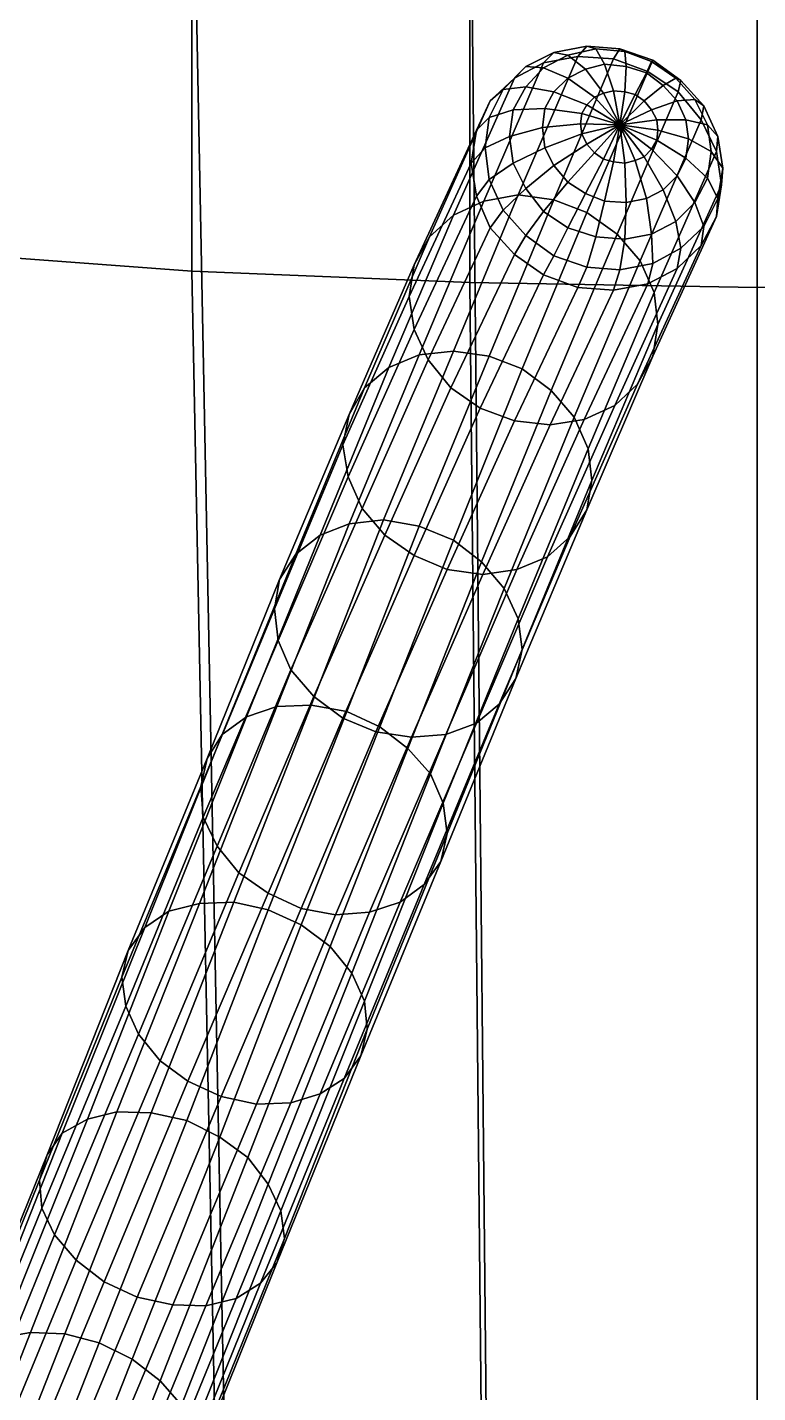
# Model space of a CAD drawing. Extents: x 2.43 to 3.53, y -4.48 to 0.73.
# Drawn here: x 2.9173 to 2.9748, y -1.2255 to -1.118 of the extents above; entities that cross this region are included whole.
import ezdxf

# ---------------------------------------------------------------- set-up
doc = ezdxf.new("R2010")
doc.units = 0
doc.layers.add('CAPSULE', color=157, linetype='CONTINUOUS')
doc.layers.add('CYLINDER.3', color=157, linetype='CONTINUOUS')

msp = doc.modelspace()

# ---------------------------------------------------------------- meshes
at = {"layer": 'CAPSULE'}
mesh = msp.add_polyface(dxfattribs=at)
corners = [(3.0939, -1.31, 0.2898), (3.1047, -1.1175, 0.3212), (3.1027, -1.1139, 0.2989), (3.092, -1.3067, 0.2693), (3.0969, -1.1103, 0.2773), (3.0867, -1.3034, 0.2495), (3.0873, -1.107, 0.2571), (3.0779, -1.3004, 0.231), (3.0743, -1.104, 0.2387), (3.066, -1.2977, 0.2142), (3.0583, -1.1014, 0.2229), (3.0513, -1.2953, 0.1997), (3.0397, -1.0993, 0.2101), (3.0343, -1.2934, 0.1879), (3.0192, -1.0978, 0.2007), (3.0155, -1.292, 0.1793), (2.9973, -1.0969, 0.1949), (2.9954, -1.2911, 0.174), (2.9747, -1.0965, 0.1929), (2.9747, -1.2908, 0.1722), (2.9521, -1.0969, 0.1949), (2.954, -1.2911, 0.174), (2.9302, -1.0978, 0.2007), (2.934, -1.292, 0.1793), (2.9097, -1.0993, 0.2101), (2.9151, -1.2934, 0.1879), (2.8911, -1.1014, 0.2229), (2.8981, -1.2953, 0.1997), (2.8751, -1.104, 0.2387), (2.8834, -1.2977, 0.2142), (2.8621, -1.107, 0.2571), (2.8715, -1.3004, 0.231), (2.8525, -1.1103, 0.2773), (2.8627, -1.3034, 0.2495), (2.8467, -1.1139, 0.2989), (2.8574, -1.3067, 0.2693), (2.8447, -1.1175, 0.3212), (2.8556, -1.31, 0.2898), (2.8467, -1.1211, 0.3435), (2.8574, -1.3134, 0.3102), (2.8447, -0.9571, 0.3474), (2.8467, -0.9608, 0.3697), (2.8525, -1.1247, 0.3651), (2.8627, -1.3166, 0.33), (2.8525, -0.9643, 0.3913), (2.8621, -1.128, 0.3854), (2.8715, -1.3196, 0.3486), (2.8621, -0.9676, 0.4116), (2.8751, -1.131, 0.4037), (2.8834, -1.3224, 0.3653), (2.8751, -0.9706, 0.4299), (2.8911, -1.1336, 0.4195), (2.8981, -1.3247, 0.3798), (2.8911, -0.9732, 0.4457), (2.9097, -1.1357, 0.4323), (2.9151, -1.3267, 0.3916), (2.9097, -0.9753, 0.4585), (2.9302, -1.1372, 0.4418), (2.934, -1.3281, 0.4003), (2.9302, -0.9768, 0.468), (2.9521, -1.1381, 0.4476), (2.954, -1.3289, 0.4056), (2.9521, -0.9778, 0.4738), (2.9747, -1.1385, 0.4495), (2.9747, -1.3292, 0.4073), (2.9747, -0.9781, 0.4757), (2.9973, -1.1381, 0.4476), (2.9954, -1.3289, 0.4056), (2.9973, -0.9778, 0.4738), (3.0192, -1.1372, 0.4418), (3.0155, -1.3281, 0.4003), (3.0192, -0.9768, 0.468), (3.0397, -1.1357, 0.4323), (3.0343, -1.3267, 0.3916), (3.0397, -0.9753, 0.4585), (3.0583, -1.1336, 0.4195), (3.0513, -1.3247, 0.3798), (3.0583, -0.9732, 0.4457), (3.0743, -1.131, 0.4037), (3.066, -1.3224, 0.3653), (3.0743, -0.9706, 0.4299), (3.0873, -1.128, 0.3854), (3.0779, -1.3196, 0.3486), (3.0873, -0.9676, 0.4116), (3.0969, -1.1247, 0.3651), (3.0867, -1.3166, 0.33), (3.0969, -0.9643, 0.3913), (3.1027, -1.1211, 0.3435), (3.092, -1.3134, 0.3102), (3.1027, -0.9608, 0.3697), (3.1047, -0.9571, 0.3474)]
mesh.append_faces([[corners[k] for k in face] for face in [(0, 1, 2, 3), (3, 2, 4, 5), (5, 4, 6, 7), (7, 6, 8, 9), (9, 8, 10, 11), (11, 10, 12, 13), (13, 12, 14, 15), (15, 14, 16, 17), (17, 16, 18, 19), (19, 18, 20, 21), (21, 20, 22, 23), (23, 22, 24, 25), (25, 24, 26, 27), (27, 26, 28, 29), (29, 28, 30, 31), (31, 30, 32, 33), (33, 32, 34, 35), (35, 34, 36, 37), (37, 36, 38, 39), (36, 40, 41, 38), (39, 38, 42, 43), (38, 41, 44, 42), (43, 42, 45, 46), (42, 44, 47, 45), (46, 45, 48, 49), (45, 47, 50, 48), (49, 48, 51, 52), (48, 50, 53, 51), (52, 51, 54, 55), (51, 53, 56, 54), (55, 54, 57, 58), (54, 56, 59, 57), (58, 57, 60, 61), (57, 59, 62, 60), (61, 60, 63, 64), (60, 62, 65, 63), (64, 63, 66, 67), (63, 65, 68, 66), (67, 66, 69, 70), (66, 68, 71, 69), (70, 69, 72, 73), (69, 71, 74, 72), (73, 72, 75, 76), (72, 74, 77, 75), (76, 75, 78, 79), (75, 77, 80, 78), (79, 78, 81, 82), (78, 80, 83, 81), (82, 81, 84, 85), (81, 83, 86, 84), (85, 84, 87, 88), (84, 86, 89, 87), (88, 87, 1, 0), (87, 89, 90, 1)]])
at = {"layer": 'CYLINDER.3'}
mesh = msp.add_polyface(dxfattribs=at)
corners = [(2.9639, -1.1257, 0.2878), (2.9609, -1.1264, 0.2883), (2.9608, -1.1256, 0.2879), (2.958, -1.1275, 0.2878), (2.9578, -1.1259, 0.2872), (2.9555, -1.1287, 0.2864), (2.9552, -1.1266, 0.2856), (2.9536, -1.13, 0.2842), (2.9533, -1.1275, 0.2833), (2.9613, -1.1272, 0.2885), (2.9587, -1.1289, 0.2882), (2.9619, -1.1279, 0.2886), (2.9598, -1.1302, 0.2885), (2.9626, -1.1284, 0.2887), (2.9661, -1.1215, 0.2741), (2.9634, -1.1205, 0.2744), (2.9587, -1.1316, 0.2502), (2.9613, -1.1326, 0.25), (2.9643, -1.1199, 0.2808), (2.962, -1.1197, 0.2812), (2.9613, -1.1195, 0.2782), (2.9639, -1.1197, 0.2776), (2.9606, -1.1203, 0.275), (2.9559, -1.1312, 0.2508), (2.9634, -1.123, 0.2863), (2.9626, -1.1232, 0.2865), (2.9612, -1.1213, 0.2845), (2.9627, -1.1209, 0.284), (2.9598, -1.1202, 0.2819), (2.9587, -1.12, 0.279), (2.9579, -1.1208, 0.2759), (2.9532, -1.1317, 0.2517), (2.9619, -1.1235, 0.2869), (2.9598, -1.122, 0.2851), (2.9579, -1.1212, 0.2827), (2.9565, -1.1211, 0.28), (2.9556, -1.122, 0.277), (2.9508, -1.1328, 0.2529), (2.9613, -1.1241, 0.2872), (2.9587, -1.1231, 0.2858), (2.9565, -1.1227, 0.2837), (2.9547, -1.1229, 0.2811), (2.9537, -1.1238, 0.2782), (2.9489, -1.1345, 0.2542), (2.9609, -1.1248, 0.2876), (2.958, -1.1244, 0.2865), (2.9555, -1.1245, 0.2846), (2.9536, -1.1251, 0.2822), (2.9526, -1.1261, 0.2794), (2.9522, -1.1287, 0.2806)]
mesh.append_faces([[corners[k] for k in face] for face in [(0, 1, 2, 2), (2, 1, 3, 4), (4, 3, 5, 6), (6, 5, 7, 8), (0, 9, 1, 1), (1, 9, 10, 3), (0, 11, 9, 9), (9, 11, 12, 10), (0, 13, 11, 11), (14, 15, 16, 17), (18, 19, 20, 21), (21, 20, 22, 15), (15, 22, 23, 16), (24, 25, 26, 27), (27, 26, 28, 19), (19, 28, 29, 20), (20, 29, 30, 22), (22, 30, 31, 23), (0, 32, 25, 25), (25, 32, 33, 26), (26, 33, 34, 28), (28, 34, 35, 29), (29, 35, 36, 30), (30, 36, 37, 31), (0, 38, 32, 32), (32, 38, 39, 33), (33, 39, 40, 34), (34, 40, 41, 35), (35, 41, 42, 36), (36, 42, 43, 37), (0, 44, 38, 38), (38, 44, 45, 39), (39, 45, 46, 40), (40, 46, 47, 41), (41, 47, 48, 42), (0, 2, 44, 44), (44, 2, 4, 45), (45, 4, 6, 46), (46, 6, 8, 47), (47, 8, 49, 48)]])
mesh = msp.add_polyface(dxfattribs=at)
corners = [(2.9639, -1.1257, 0.2878), (2.9634, -1.1286, 0.2886), (2.9626, -1.1284, 0.2887), (2.9643, -1.1287, 0.2885), (2.9651, -1.1285, 0.2882), (2.9658, -1.1282, 0.2879), (2.9664, -1.1276, 0.2875), (2.9668, -1.1269, 0.2872), (2.9691, -1.1283, 0.2857), (2.9684, -1.1297, 0.2864), (2.9669, -1.1261, 0.2868), (2.9693, -1.1268, 0.285), (2.9711, -1.1278, 0.2825), (2.9708, -1.1299, 0.2835), (2.9668, -1.1253, 0.2865), (2.9691, -1.1253, 0.2844), (2.9708, -1.1257, 0.2817), (2.9716, -1.1266, 0.2786), (2.972, -1.1291, 0.2796), (2.9715, -1.1278, 0.2755), (2.9719, -1.1304, 0.2765), (2.9664, -1.1245, 0.2863), (2.9684, -1.1238, 0.284), (2.9698, -1.1237, 0.2811), (2.9705, -1.1242, 0.2779), (2.9703, -1.1253, 0.2747), (2.9658, -1.1238, 0.2861), (2.9673, -1.1226, 0.2837), (2.9683, -1.122, 0.2808), (2.9687, -1.1222, 0.2775), (2.9685, -1.1231, 0.2742), (2.9651, -1.1233, 0.2861), (2.966, -1.1216, 0.2836), (2.9664, -1.1207, 0.2807), (2.9665, -1.1206, 0.2774), (2.9661, -1.1215, 0.2741), (2.9613, -1.1326, 0.25), (2.9637, -1.1343, 0.2502), (2.9643, -1.1231, 0.2861), (2.9644, -1.1211, 0.2837), (2.9643, -1.1199, 0.2808), (2.9639, -1.1197, 0.2776), (2.9634, -1.1205, 0.2744), (2.9634, -1.123, 0.2863), (2.9627, -1.1209, 0.284), (2.962, -1.1197, 0.2812), (2.9626, -1.1232, 0.2865)]
mesh.append_faces([[corners[k] for k in face] for face in [(0, 1, 2, 2), (0, 3, 1, 1), (0, 4, 3, 3), (0, 5, 4, 4), (0, 6, 5, 5), (0, 7, 6, 6), (6, 7, 8, 9), (0, 10, 7, 7), (7, 10, 11, 8), (8, 11, 12, 13), (0, 14, 10, 10), (10, 14, 15, 11), (11, 15, 16, 12), (12, 16, 17, 18), (18, 17, 19, 20), (0, 21, 14, 14), (14, 21, 22, 15), (15, 22, 23, 16), (16, 23, 24, 17), (17, 24, 25, 19), (0, 26, 21, 21), (21, 26, 27, 22), (22, 27, 28, 23), (23, 28, 29, 24), (24, 29, 30, 25), (0, 31, 26, 26), (26, 31, 32, 27), (27, 32, 33, 28), (28, 33, 34, 29), (29, 34, 35, 30), (30, 35, 36, 37), (0, 38, 31, 31), (31, 38, 39, 32), (32, 39, 40, 33), (33, 40, 41, 34), (34, 41, 42, 35), (0, 43, 38, 38), (38, 43, 44, 39), (39, 44, 45, 40), (0, 46, 43, 43)]])
mesh = msp.add_polyface(dxfattribs=at)
corners = [(2.9619, -1.1279, 0.2886), (2.9626, -1.1284, 0.2887), (2.9612, -1.1311, 0.2886), (2.9598, -1.1302, 0.2885), (2.9634, -1.1286, 0.2886), (2.9627, -1.1317, 0.2885), (2.962, -1.1345, 0.2874), (2.9598, -1.1338, 0.2875), (2.9613, -1.1369, 0.2854), (2.9587, -1.136, 0.2856), (2.9643, -1.1287, 0.2885), (2.9644, -1.1318, 0.2882), (2.9643, -1.1347, 0.2869), (2.9639, -1.1371, 0.2849), (2.9634, -1.1387, 0.2822), (2.9606, -1.1385, 0.2827), (2.9651, -1.1285, 0.2882), (2.966, -1.1315, 0.2877), (2.9664, -1.1343, 0.2863), (2.9665, -1.1366, 0.2841), (2.9661, -1.1382, 0.2813), (2.9611, -1.1489, 0.2581), (2.9584, -1.1493, 0.259), (2.9658, -1.1282, 0.2879), (2.9673, -1.1308, 0.2871), (2.9683, -1.1333, 0.2855), (2.9687, -1.1354, 0.2831), (2.9684, -1.137, 0.2802), (2.9635, -1.1478, 0.2569), (2.9664, -1.1276, 0.2875), (2.9684, -1.1297, 0.2864), (2.9698, -1.1318, 0.2845), (2.9705, -1.1337, 0.2819), (2.9703, -1.1352, 0.279), (2.9653, -1.1461, 0.2556), (2.96, -1.1581, 0.233), (2.9582, -1.1597, 0.2344), (2.9691, -1.1283, 0.2857), (2.9708, -1.1299, 0.2835), (2.9716, -1.1315, 0.2807), (2.9715, -1.1329, 0.2777), (2.9665, -1.1439, 0.2542), (2.9613, -1.156, 0.2315), (2.9711, -1.1278, 0.2825), (2.972, -1.1291, 0.2796), (2.9719, -1.1304, 0.2765), (2.9669, -1.1414, 0.2529), (2.9617, -1.1537, 0.23), (2.9715, -1.1278, 0.2755), (2.9666, -1.1389, 0.2517), (2.9614, -1.1512, 0.2286), (2.9703, -1.1253, 0.2747), (2.9655, -1.1364, 0.2507), (2.9603, -1.1487, 0.2276), (2.9685, -1.1231, 0.2742), (2.9637, -1.1343, 0.2502), (2.9585, -1.1466, 0.2269), (2.9613, -1.1326, 0.25), (2.9562, -1.1449, 0.2266)]
mesh.append_faces([[corners[k] for k in face] for face in [(0, 1, 2, 3), (1, 4, 5, 2), (2, 5, 6, 7), (7, 6, 8, 9), (4, 10, 11, 5), (5, 11, 12, 6), (6, 12, 13, 8), (8, 13, 14, 15), (10, 16, 17, 11), (11, 17, 18, 12), (12, 18, 19, 13), (13, 19, 20, 14), (14, 20, 21, 22), (16, 23, 24, 17), (17, 24, 25, 18), (18, 25, 26, 19), (19, 26, 27, 20), (20, 27, 28, 21), (23, 29, 30, 24), (24, 30, 31, 25), (25, 31, 32, 26), (26, 32, 33, 27), (27, 33, 34, 28), (28, 34, 35, 36), (30, 37, 38, 31), (31, 38, 39, 32), (32, 39, 40, 33), (33, 40, 41, 34), (34, 41, 42, 35), (38, 43, 44, 39), (39, 44, 45, 40), (40, 45, 46, 41), (41, 46, 47, 42), (45, 48, 49, 46), (46, 49, 50, 47), (48, 51, 52, 49), (49, 52, 53, 50), (51, 54, 55, 52), (52, 55, 56, 53), (55, 57, 58, 56)]])
mesh = msp.add_polyface(dxfattribs=at)
corners = [(2.9533, -1.1275, 0.2833), (2.9536, -1.13, 0.2842), (2.9526, -1.1313, 0.2816), (2.9522, -1.1287, 0.2806), (2.9477, -1.1418, 0.258), (2.9473, -1.1392, 0.2569), (2.9425, -1.1534, 0.2352), (2.9421, -1.1509, 0.2339), (2.958, -1.1275, 0.2878), (2.9587, -1.1289, 0.2882), (2.9565, -1.1307, 0.287), (2.9555, -1.1287, 0.2864), (2.9547, -1.1324, 0.285), (2.9537, -1.1338, 0.2823), (2.9488, -1.1442, 0.2589), (2.9436, -1.1559, 0.2362), (2.9598, -1.1302, 0.2885), (2.9579, -1.1325, 0.2874), (2.9565, -1.1344, 0.2854), (2.9556, -1.1359, 0.2828), (2.9506, -1.1464, 0.2595), (2.9454, -1.158, 0.2369), (2.9612, -1.1311, 0.2886), (2.9598, -1.1338, 0.2875), (2.9587, -1.136, 0.2856), (2.9579, -1.1375, 0.2829), (2.9529, -1.148, 0.2597), (2.9477, -1.1596, 0.2372), (2.9613, -1.1369, 0.2854), (2.9606, -1.1385, 0.2827), (2.9556, -1.149, 0.2595), (2.9503, -1.1607, 0.2371), (2.9634, -1.1387, 0.2822), (2.9584, -1.1493, 0.259), (2.9611, -1.1489, 0.2581), (2.9635, -1.1478, 0.2569), (2.9582, -1.1597, 0.2344), (2.9558, -1.1607, 0.2356), (2.9603, -1.1487, 0.2276), (2.9585, -1.1466, 0.2269), (2.953, -1.1601, 0.2045), (2.9548, -1.1622, 0.2053), (2.9562, -1.1449, 0.2266), (2.9508, -1.1584, 0.2041), (2.9613, -1.1326, 0.25), (2.9587, -1.1316, 0.2502), (2.9536, -1.1439, 0.2268), (2.9481, -1.1573, 0.2042), (2.9559, -1.1312, 0.2508), (2.9508, -1.1435, 0.2274), (2.9453, -1.1568, 0.2048), (2.9532, -1.1317, 0.2517), (2.9481, -1.1438, 0.2283), (2.9426, -1.1571, 0.2058), (2.9508, -1.1328, 0.2529), (2.9457, -1.1448, 0.2295), (2.9403, -1.158, 0.2071), (2.9489, -1.1345, 0.2542), (2.9438, -1.1464, 0.231), (2.9384, -1.1595, 0.2086), (2.9537, -1.1238, 0.2782), (2.9526, -1.1261, 0.2794), (2.9477, -1.1367, 0.2556), (2.9426, -1.1485, 0.2325), (2.9371, -1.1615, 0.2102)]
mesh.append_faces([[corners[k] for k in face] for face in [(0, 1, 2, 3), (3, 2, 4, 5), (5, 4, 6, 7), (8, 9, 10, 11), (11, 10, 12, 1), (1, 12, 13, 2), (2, 13, 14, 4), (4, 14, 15, 6), (9, 16, 17, 10), (10, 17, 18, 12), (12, 18, 19, 13), (13, 19, 20, 14), (14, 20, 21, 15), (16, 22, 23, 17), (17, 23, 24, 18), (18, 24, 25, 19), (19, 25, 26, 20), (20, 26, 27, 21), (24, 28, 29, 25), (25, 29, 30, 26), (26, 30, 31, 27), (29, 32, 33, 30), (34, 35, 36, 37), (38, 39, 40, 41), (39, 42, 43, 40), (44, 45, 46, 42), (42, 46, 47, 43), (45, 48, 49, 46), (46, 49, 50, 47), (48, 51, 52, 49), (49, 52, 53, 50), (51, 54, 55, 52), (52, 55, 56, 53), (54, 57, 58, 55), (55, 58, 59, 56), (60, 61, 62, 57), (57, 62, 63, 58), (58, 63, 64, 59), (61, 3, 5, 62), (62, 5, 7, 63)]])
mesh = msp.add_polyface(dxfattribs=at)
corners = [(2.9421, -1.1509, 0.2339), (2.9425, -1.1534, 0.2352), (2.937, -1.1663, 0.2132), (2.9367, -1.1638, 0.2118), (2.9311, -1.1802, 0.1921), (2.9309, -1.1778, 0.1906), (2.9436, -1.1559, 0.2362), (2.938, -1.1686, 0.2144), (2.9322, -1.1825, 0.1934), (2.9454, -1.158, 0.2369), (2.9398, -1.1707, 0.2152), (2.9339, -1.1846, 0.1943), (2.9477, -1.1596, 0.2372), (2.9421, -1.1724, 0.2156), (2.9362, -1.1862, 0.1948), (2.9503, -1.1607, 0.2371), (2.9447, -1.1735, 0.2155), (2.9388, -1.1874, 0.1948), (2.9556, -1.149, 0.2595), (2.9584, -1.1493, 0.259), (2.9531, -1.1611, 0.2365), (2.9475, -1.1739, 0.215), (2.9611, -1.1489, 0.2581), (2.9558, -1.1607, 0.2356), (2.9502, -1.1737, 0.214), (2.9582, -1.1597, 0.2344), (2.9526, -1.1728, 0.2127), (2.9466, -1.1869, 0.192), (2.9442, -1.1877, 0.1933), (2.96, -1.1581, 0.233), (2.9544, -1.1713, 0.2112), (2.9485, -1.1855, 0.1904), (2.9613, -1.156, 0.2315), (2.9557, -1.1693, 0.2096), (2.9498, -1.1837, 0.1886), (2.9617, -1.1537, 0.23), (2.9562, -1.167, 0.2079), (2.9503, -1.1815, 0.1868), (2.9614, -1.1512, 0.2286), (2.9559, -1.1646, 0.2065), (2.95, -1.1791, 0.1852), (2.9603, -1.1487, 0.2276), (2.9548, -1.1622, 0.2053), (2.949, -1.1768, 0.1839), (2.953, -1.1601, 0.2045), (2.9472, -1.1748, 0.183), (2.9508, -1.1584, 0.2041), (2.945, -1.1731, 0.1825), (2.9481, -1.1573, 0.2042), (2.9424, -1.1719, 0.1826), (2.9362, -1.1875, 0.162), (2.9388, -1.1887, 0.162), (2.9453, -1.1568, 0.2048), (2.9396, -1.1714, 0.1832), (2.9335, -1.1869, 0.1625), (2.9426, -1.1571, 0.2058), (2.9369, -1.1715, 0.1842), (2.9308, -1.187, 0.1635), (2.9403, -1.158, 0.2071), (2.9345, -1.1723, 0.1855), (2.9284, -1.1876, 0.1649), (2.9384, -1.1595, 0.2086), (2.9326, -1.1737, 0.1871), (2.9371, -1.1615, 0.2102), (2.9314, -1.1756, 0.1889), (2.9426, -1.1485, 0.2325)]
mesh.append_faces([[corners[k] for k in face] for face in [(0, 1, 2, 3), (3, 2, 4, 5), (1, 6, 7, 2), (2, 7, 8, 4), (6, 9, 10, 7), (7, 10, 11, 8), (9, 12, 13, 10), (10, 13, 14, 11), (12, 15, 16, 13), (13, 16, 17, 14), (18, 19, 20, 15), (15, 20, 21, 16), (19, 22, 23, 20), (20, 23, 24, 21), (23, 25, 26, 24), (24, 26, 27, 28), (25, 29, 30, 26), (26, 30, 31, 27), (29, 32, 33, 30), (30, 33, 34, 31), (32, 35, 36, 33), (33, 36, 37, 34), (35, 38, 39, 36), (36, 39, 40, 37), (38, 41, 42, 39), (39, 42, 43, 40), (42, 44, 45, 43), (44, 46, 47, 45), (46, 48, 49, 47), (47, 49, 50, 51), (48, 52, 53, 49), (49, 53, 54, 50), (52, 55, 56, 53), (53, 56, 57, 54), (55, 58, 59, 56), (56, 59, 60, 57), (58, 61, 62, 59), (61, 63, 64, 62), (65, 0, 3, 63), (63, 3, 5, 64)]])
mesh = msp.add_polyface(dxfattribs=at)
corners = [(2.9309, -1.1778, 0.1906), (2.9311, -1.1802, 0.1921), (2.925, -1.1951, 0.172), (2.9247, -1.1928, 0.1703), (2.9184, -1.211, 0.1529), (2.9182, -1.2088, 0.1511), (2.9322, -1.1825, 0.1934), (2.926, -1.1973, 0.1734), (2.9194, -1.2131, 0.1544), (2.9339, -1.1846, 0.1943), (2.9277, -1.1994, 0.1744), (2.9211, -1.2151, 0.1555), (2.9362, -1.1862, 0.1948), (2.9299, -1.201, 0.175), (2.9233, -1.2168, 0.1562), (2.9388, -1.1874, 0.1948), (2.9325, -1.2022, 0.175), (2.9259, -1.218, 0.1563), (2.9447, -1.1735, 0.2155), (2.9475, -1.1739, 0.215), (2.9415, -1.1879, 0.1943), (2.9353, -1.2028, 0.1745), (2.9502, -1.1737, 0.214), (2.9442, -1.1877, 0.1933), (2.938, -1.2027, 0.1736), (2.9466, -1.1869, 0.192), (2.9403, -1.202, 0.1722), (2.9337, -1.2181, 0.1534), (2.9313, -1.2187, 0.1548), (2.9485, -1.1855, 0.1904), (2.9422, -1.2008, 0.1705), (2.9356, -1.2169, 0.1516), (2.9498, -1.1837, 0.1886), (2.9435, -1.199, 0.1686), (2.9369, -1.2153, 0.1497), (2.9503, -1.1815, 0.1868), (2.944, -1.1969, 0.1667), (2.9375, -1.2134, 0.1477), (2.95, -1.1791, 0.1852), (2.9438, -1.1947, 0.165), (2.9372, -1.2112, 0.1458), (2.949, -1.1768, 0.1839), (2.9428, -1.1925, 0.1636), (2.9362, -1.2091, 0.1442), (2.9472, -1.1748, 0.183), (2.9411, -1.1904, 0.1625), (2.9346, -1.207, 0.1431), (2.945, -1.1731, 0.1825), (2.9388, -1.1887, 0.162), (2.9324, -1.2054, 0.1425), (2.9362, -1.1875, 0.162), (2.9298, -1.2041, 0.1424), (2.9335, -1.1869, 0.1625), (2.927, -1.2035, 0.1429), (2.9308, -1.187, 0.1635), (2.9243, -1.2034, 0.1439), (2.9284, -1.1876, 0.1649), (2.922, -1.204, 0.1454), (2.9345, -1.1723, 0.1855), (2.9326, -1.1737, 0.1871), (2.9265, -1.1889, 0.1666), (2.92, -1.2051, 0.1472), (2.9314, -1.1756, 0.1889), (2.9252, -1.1907, 0.1685), (2.9188, -1.2068, 0.1491)]
mesh.append_faces([[corners[k] for k in face] for face in [(0, 1, 2, 3), (3, 2, 4, 5), (1, 6, 7, 2), (2, 7, 8, 4), (6, 9, 10, 7), (7, 10, 11, 8), (9, 12, 13, 10), (10, 13, 14, 11), (12, 15, 16, 13), (13, 16, 17, 14), (18, 19, 20, 15), (15, 20, 21, 16), (19, 22, 23, 20), (20, 23, 24, 21), (23, 25, 26, 24), (24, 26, 27, 28), (25, 29, 30, 26), (26, 30, 31, 27), (29, 32, 33, 30), (30, 33, 34, 31), (32, 35, 36, 33), (33, 36, 37, 34), (35, 38, 39, 36), (36, 39, 40, 37), (38, 41, 42, 39), (39, 42, 43, 40), (41, 44, 45, 42), (42, 45, 46, 43), (44, 47, 48, 45), (45, 48, 49, 46), (48, 50, 51, 49), (50, 52, 53, 51), (52, 54, 55, 53), (54, 56, 57, 55), (58, 59, 60, 56), (56, 60, 61, 57), (59, 62, 63, 60), (60, 63, 64, 61), (62, 0, 3, 63), (63, 3, 5, 64)]])
mesh = msp.add_polyface(dxfattribs=at)
corners = [(2.9182, -1.2088, 0.1511), (2.9184, -1.211, 0.1529), (2.9116, -1.2277, 0.1348), (2.9114, -1.2256, 0.1329), (2.9044, -1.2453, 0.1178), (2.9042, -1.2433, 0.1158), (2.9194, -1.2131, 0.1544), (2.9126, -1.2298, 0.1365), (2.9053, -1.2473, 0.1196), (2.9211, -1.2151, 0.1555), (2.9142, -1.2318, 0.1377), (2.907, -1.2492, 0.121), (2.9233, -1.2168, 0.1562), (2.9164, -1.2334, 0.1384), (2.9091, -1.2508, 0.1218), (2.9259, -1.218, 0.1563), (2.919, -1.2346, 0.1386), (2.9325, -1.2022, 0.175), (2.9353, -1.2028, 0.1745), (2.9287, -1.2186, 0.1558), (2.9217, -1.2353, 0.1381), (2.938, -1.2027, 0.1736), (2.9313, -1.2187, 0.1548), (2.9244, -1.2355, 0.1372), (2.9337, -1.2181, 0.1534), (2.9268, -1.235, 0.1357), (2.9356, -1.2169, 0.1516), (2.9287, -1.234, 0.1338), (2.9369, -1.2153, 0.1497), (2.93, -1.2325, 0.1318), (2.9375, -1.2134, 0.1477), (2.9305, -1.2307, 0.1297), (2.9232, -1.2488, 0.1128), (2.9227, -1.2505, 0.115), (2.9372, -1.2112, 0.1458), (2.9303, -1.2286, 0.1277), (2.9231, -1.2468, 0.1107), (2.9362, -1.2091, 0.1442), (2.9294, -1.2265, 0.126), (2.9221, -1.2448, 0.1089), (2.9346, -1.207, 0.1431), (2.9277, -1.2246, 0.1248), (2.9205, -1.2429, 0.1076), (2.9324, -1.2054, 0.1425), (2.9255, -1.2229, 0.124), (2.9183, -1.2413, 0.1068), (2.9298, -1.2041, 0.1424), (2.9229, -1.2216, 0.1239), (2.9157, -1.24, 0.1066), (2.927, -1.2035, 0.1429), (2.9202, -1.2209, 0.1244), (2.913, -1.2392, 0.107), (2.9243, -1.2034, 0.1439), (2.9175, -1.2208, 0.1254), (2.9104, -1.2389, 0.1081), (2.922, -1.204, 0.1454), (2.9151, -1.2212, 0.1269), (2.908, -1.2393, 0.1096), (2.92, -1.2051, 0.1472), (2.9132, -1.2223, 0.1288), (2.9061, -1.2402, 0.1115), (2.9188, -1.2068, 0.1491), (2.9119, -1.2238, 0.1308), (2.9048, -1.2416, 0.1136)]
mesh.append_faces([[corners[k] for k in face] for face in [(0, 1, 2, 3), (3, 2, 4, 5), (1, 6, 7, 2), (2, 7, 8, 4), (6, 9, 10, 7), (7, 10, 11, 8), (9, 12, 13, 10), (10, 13, 14, 11), (12, 15, 16, 13), (17, 18, 19, 15), (15, 19, 20, 16), (18, 21, 22, 19), (19, 22, 23, 20), (22, 24, 25, 23), (24, 26, 27, 25), (26, 28, 29, 27), (28, 30, 31, 29), (29, 31, 32, 33), (30, 34, 35, 31), (31, 35, 36, 32), (34, 37, 38, 35), (35, 38, 39, 36), (37, 40, 41, 38), (38, 41, 42, 39), (40, 43, 44, 41), (41, 44, 45, 42), (43, 46, 47, 44), (44, 47, 48, 45), (46, 49, 50, 47), (47, 50, 51, 48), (49, 52, 53, 50), (50, 53, 54, 51), (52, 55, 56, 53), (53, 56, 57, 54), (55, 58, 59, 56), (56, 59, 60, 57), (58, 61, 62, 59), (59, 62, 63, 60), (61, 0, 3, 62), (62, 3, 5, 63)]])

doc.saveas('drawing.dxf')
